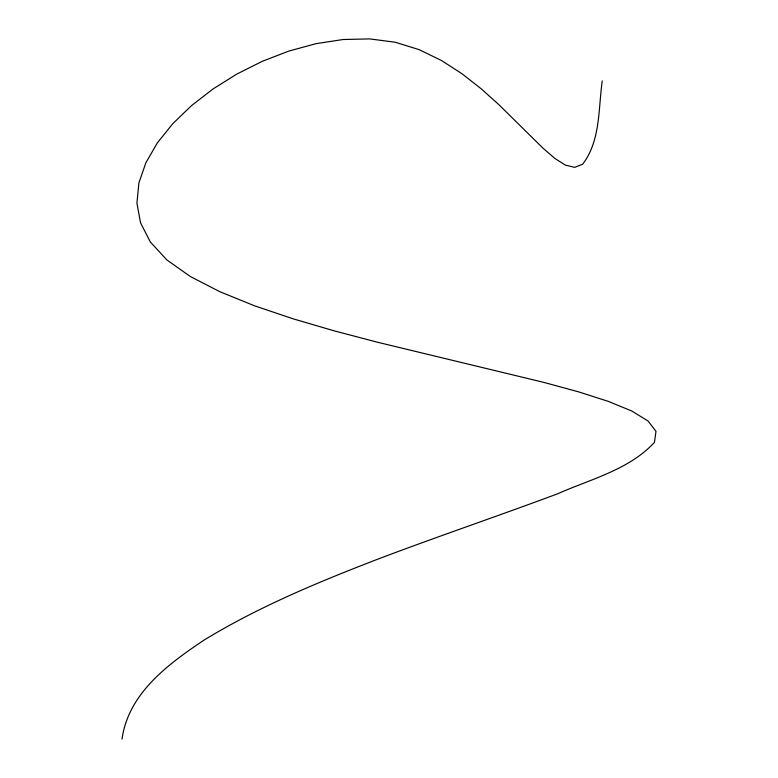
<?xml version="1.0" encoding="UTF-8"?>
<svg xmlns="http://www.w3.org/2000/svg" width="778" height="778" viewBox="0 0 778 778"><rect width="100%" height="100%" fill="white"/><g stroke="black" fill="none" stroke-linecap="round" stroke-linejoin="round"><path stroke-width="1.17" d="M602.269 80.863C598.253 108.667 600.674 140.837 582.625 164.226L574.679 167.348L565.46 165.14L554.928 158.479L543.034 148.219L498.931 104.719L481.3 88.887L462.142 73.842L441.418 60.47L419.109 49.636L395.175 42.226L369.676 38.9L343.069 39.513L315.917 43.694L288.774 51.095L262.196 61.355L236.745 74.114L212.978 89.003L191.446 105.672L172.716 123.76L157.341 142.899L145.885 162.748L138.892 182.927L136.928 203.097L140.555 222.878L150.319 241.929L166.784 259.871L190.231 276.443L219.814 291.692L254.435 305.764L292.956 318.776L334.287 330.874L377.291 342.184L543.822 382.387L578.501 391.84L608.172 401.331L631.726 410.998L648.025 420.966L655.98 431.372L654.454 442.361C629.139 469.766 590.823 479.044 557.748 493.738C498.27 515.96 438.111 536.324 378.73 558.798C318.922 581.837 259.356 606.441 204.458 639.827C168.593 663.848 128.36 693.091 122.02 739.1"/></g></svg>
